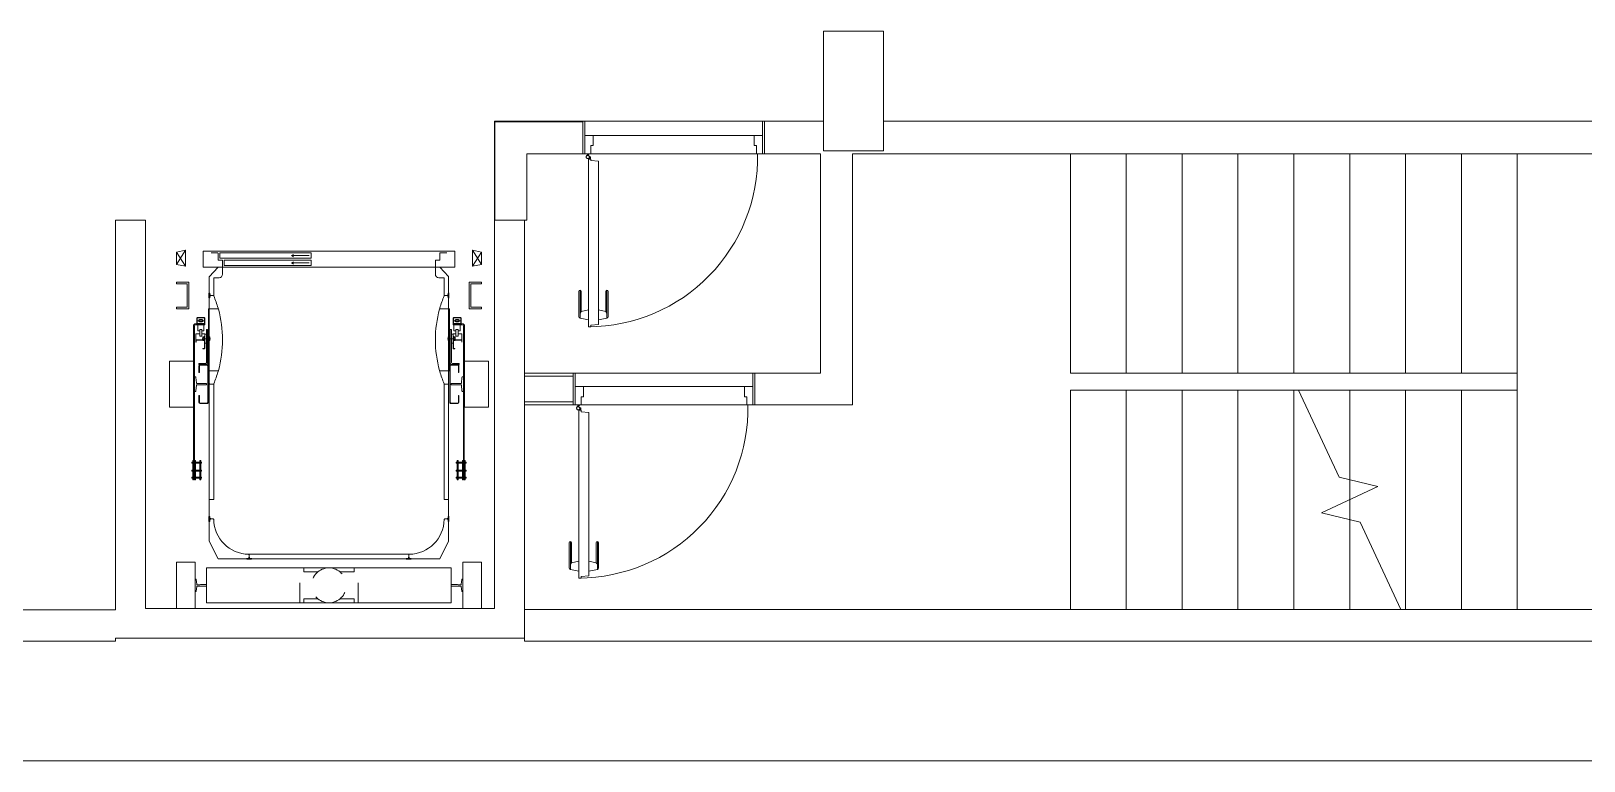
# Model space of a CAD drawing. Header units: millimetres. Extents: x 539 to 842, y -453 to -96.
# Drawn here: x 751.38 to 759.17, y -239.81 to -236.15 of the extents above; entities that cross this region are included whole.
import ezdxf

# ---------------------------------------------------------------- set-up
doc = ezdxf.new("R2010")
doc.units = ezdxf.units.MM
doc.header["$LTSCALE"] = 0.1
for name, pattern in [('CENTER', [2.25, 1, -0.1, 0.05, -0.1, 1]), ('CONTINUA', [0]), ('DASHED', [0.7, 0.5, -0.2]), ('HIDDEN', [0.375, 0.25, -0.125]), ('HIDDEN2', [0.1875, 0.125, -0.0625]), ('Overhead', [0.003969, 0.002381, -0.001587])]:
    doc.linetypes.add(name, pattern=pattern)
doc.layers.get('0').update_dxf_attribs({"lineweight": 5})

# ---------------------------------------------------------------- blocks, each defined once
blk = doc.blocks.new('g')
blk.add_lwpolyline([(0.61, 0.22), (0.07, 0.22, -0.198945), (-0.04, 0.26, -0.198878), (-0.08, 0.37), (-0.08, 1.25, 0.414208), (-0.29, 1.46, 0.414219), (-0.5, 1.25, -0.000005), (-0.5, -1.25, 0.000002), (-0.5, -1.25, 0.999999), (-0.08, -1.25), (-0.08, -0.37, -0.198907), (-0.04, -0.26, -0.198919), (0.07, -0.22), (0.61, -0.22)], format="xyb")
blk = doc.blocks.new('2-5P final')
at = {"color": 8, "lineweight": 18}
for p, q in [((755.6565, -236.1468), (755.3565, -236.1468)), ((755.3565, -236.1468), (755.3565, -236.5993)), ((755.6565, -236.1468), (755.3565, -236.1468)), ((755.3565, -236.1468), (755.3565, -236.7468)), ((755.6565, -236.5993), (755.6565, -236.1468)), ((755.6565, -236.5993), (755.6565, -236.1468)), ((754.1496, -236.5993), (753.7065, -236.5993)), ((753.7065, -236.5993), (753.7065, -237.095)), ((754.1496, -236.6008), (753.7065, -236.6008)), ((753.708, -237.095), (753.708, -236.5993)), ((753.709, -236.6008), (753.709, -236.5993)), ((754.1496, -236.6018), (753.709, -236.6018)), ((753.709, -237.095), (753.709, -236.6018)), ((754.1496, -236.5993), (754.1496, -236.7618)), ((754.1596, -236.5993), (754.1496, -236.5993)), ((754.1596, -236.5993), (755.0496, -236.5993)), ((754.1596, -236.6698), (754.1596, -236.5993)), ((754.2016, -236.6698), (754.1596, -236.6698)), ((754.1596, -236.6698), (754.1596, -236.7618)), ((754.2016, -236.7203), (754.2016, -236.6698)), ((755.0076, -236.6698), (754.2016, -236.6698)), ((755.0496, -236.6698), (755.0076, -236.6698)), ((755.0076, -236.6698), (755.0076, -236.7203)), ((755.0596, -236.5993), (755.0496, -236.5993)), ((755.0496, -236.5993), (755.0496, -236.6698)), ((755.0496, -236.7618), (755.0496, -236.6698)), ((755.3565, -236.5993), (755.0596, -236.5993)), ((755.0596, -236.7618), (755.0596, -236.5993)), ((755.3565, -236.5993), (755.3565, -236.6008)), ((755.3565, -236.6008), (755.3565, -236.6018)), ((755.3565, -236.6018), (755.3565, -236.6168)), ((755.3565, -236.6168), (755.3565, -236.7468)), ((755.6565, -236.6008), (755.6565, -236.5993)), ((759.7818, -236.5993), (755.6565, -236.5993)), ((755.6565, -236.5993), (755.6565, -236.7468)), ((755.6565, -236.6008), (755.6565, -236.5993)), ((755.6565, -236.6018), (755.6565, -236.6008)), ((755.6565, -236.6018), (755.6565, -236.6008)), ((755.6565, -236.6168), (755.6565, -236.6018)), ((755.6565, -236.6168), (755.6565, -236.6018)), ((755.6565, -236.7468), (755.6565, -236.6168)), ((755.6565, -236.7468), (755.6565, -236.6168)), ((754.1896, -236.7618), (754.1896, -236.7203)), ((754.1896, -236.7203), (754.2016, -236.7203)), ((755.0076, -236.7203), (755.0196, -236.7203)), ((755.0196, -236.7203), (755.0196, -236.7618)), ((755.3565, -236.7468), (755.4865, -236.7468)), ((755.3565, -236.7468), (755.4203, -236.7468)), ((755.4203, -236.7468), (755.6565, -236.7468)), ((755.4865, -236.7468), (755.6565, -236.7468)), ((753.869, -236.7618), (754.1496, -236.7618)), ((753.869, -237.095), (753.869, -236.7618)), ((754.1496, -236.7618), (754.1596, -236.7618)), ((754.1596, -236.7618), (754.1896, -236.7618)), ((754.1777, -236.7618), (754.1682, -236.7732)), ((754.1746, -236.7703), (754.1818, -236.7618)), ((754.19, -236.7886), (754.1774, -236.7886)), ((754.1774, -236.7886), (754.1774, -237.6296)), ((754.1818, -236.7618), (754.1777, -236.7618)), ((754.1872, -236.7786), (754.1795, -236.7722)), ((754.1823, -236.7786), (754.1851, -236.781)), ((754.1851, -236.781), (754.1851, -236.7886)), ((754.1851, -236.7886), (754.1882, -236.7886)), ((754.1882, -236.7886), (754.1882, -236.7809)), ((754.1896, -236.7618), (755.0196, -236.7618)), ((754.19, -236.7966), (754.19, -236.7886)), ((754.2284, -236.7993), (754.19, -236.7966)), ((754.2284, -237.6189), (754.2284, -236.7993)), ((755.0196, -236.7618), (755.0496, -236.7618)), ((755.0496, -236.7618), (755.0596, -236.7618)), ((755.0596, -236.7618), (755.3415, -236.7618)), ((755.3415, -236.7618), (755.3415, -237.8618)), ((755.5015, -238.0218), (755.5015, -236.7618)), ((755.5015, -236.7618), (759.9368, -236.7618)), ((756.594, -237.8618), (756.594, -236.7618)), ((756.594, -237.8618), (756.594, -236.7618)), ((759.934, -236.7618), (756.594, -236.7618)), ((756.874, -237.8618), (756.874, -236.7618)), ((756.874, -237.8618), (756.874, -236.7618)), ((756.874, -237.8618), (756.874, -236.7618)), ((757.154, -237.8618), (757.154, -236.7618)), ((757.154, -237.8618), (757.154, -236.7618)), ((757.154, -237.8618), (757.154, -236.7618)), ((757.434, -237.8618), (757.434, -236.7618)), ((757.434, -237.8618), (757.434, -236.7618)), ((757.434, -237.8618), (757.434, -236.7618)), ((757.714, -237.8618), (757.714, -236.7618)), ((757.714, -237.8618), (757.714, -236.7618)), ((757.714, -237.8618), (757.714, -236.7618)), ((757.994, -237.8618), (757.994, -236.7618)), ((757.994, -237.8618), (757.994, -236.7618)), ((757.994, -237.8618), (757.994, -236.7618)), ((758.274, -237.8618), (758.274, -236.7618)), ((758.274, -237.8618), (758.274, -236.7618)), ((758.274, -237.8618), (758.274, -236.7618)), ((758.554, -237.8618), (758.554, -236.7618)), ((758.554, -237.8618), (758.554, -236.7618)), ((758.554, -237.8618), (758.554, -236.7618)), ((758.834, -237.8618), (758.834, -236.7618)), ((758.834, -237.8618), (758.834, -236.7618)), ((758.834, -237.8618), (758.834, -236.7618)), ((751.9565, -237.095), (751.8065, -237.095)), ((751.8065, -237.095), (751.8065, -239.0493)), ((751.9565, -239.0418), (751.9565, -237.095)), ((753.8565, -237.095), (753.7065, -237.095)), ((753.7065, -237.095), (753.7065, -239.0418)), ((753.7065, -237.095), (753.869, -237.095)), ((753.8565, -239.1918), (753.8565, -237.095)), ((752.2855, -237.2596), (752.3184, -237.2596)), ((752.3211, -237.2938), (752.3211, -237.2622)), ((752.3224, -237.2951), (752.3407, -237.2951)), ((753.4309, -237.2951), (753.4127, -237.2951)), ((753.4322, -237.2938), (753.4322, -237.2622)), ((753.4678, -237.2596), (753.4349, -237.2596)), ((752.3433, -237.3662), (752.3433, -237.2978)), ((753.41, -237.3662), (753.41, -237.2978)), ((752.1122, -237.4062), (752.1744, -237.4062)), ((752.1122, -237.4151), (752.1122, -237.4062)), ((752.1655, -237.4151), (752.1122, -237.4151)), ((752.1655, -237.5307), (752.1655, -237.4151)), ((752.1744, -237.4062), (752.1744, -237.5396)), ((753.6411, -237.4062), (753.5789, -237.4062)), ((753.5789, -237.4062), (753.5789, -237.5396)), ((753.5878, -237.5307), (753.5878, -237.4151)), ((753.5878, -237.4151), (753.6411, -237.4151)), ((753.6411, -237.4151), (753.6411, -237.4062)), ((754.1294, -237.4526), (754.1294, -237.5789)), ((754.1354, -237.4466), (754.1354, -237.5861)), ((754.1414, -237.5537), (754.1414, -237.4526)), ((754.2644, -237.4526), (754.2644, -237.5537)), ((754.2704, -237.4466), (754.2704, -237.5861)), ((754.2764, -237.5789), (754.2764, -237.4526)), ((752.1122, -237.5396), (752.1122, -237.5307)), ((752.1122, -237.5307), (752.1655, -237.5307)), ((753.6411, -237.5307), (753.5878, -237.5307)), ((753.6411, -237.5396), (753.6411, -237.5307)), ((752.1744, -237.5396), (752.1122, -237.5396)), ((753.5789, -237.5396), (753.6411, -237.5396)), ((754.1414, -237.5537), (754.1354, -237.5607)), ((754.1354, -237.5861), (754.1774, -237.5956)), ((754.1774, -237.545), (754.1414, -237.5537)), ((754.1774, -237.5956), (754.1774, -237.545)), ((754.2284, -237.545), (754.2284, -237.5956)), ((754.2644, -237.5537), (754.2284, -237.545)), ((754.2284, -237.5956), (754.2704, -237.5861)), ((754.2644, -237.5537), (754.2704, -237.5607)), ((754.1774, -237.6296), (754.19, -237.6296)), ((754.19, -237.6216), (754.2284, -237.6189)), ((754.19, -237.6296), (754.19, -237.6216)), ((752.2027, -237.954), (752.2027, -237.8807)), ((752.2027, -237.8807), (752.2072, -237.8807)), ((752.21, -237.8833), (752.2127, -237.9116)), ((752.2296, -237.914), (752.2153, -237.914)), ((752.2296, -237.914), (752.2324, -237.9134)), ((752.2296, -237.914), (752.2324, -237.9134)), ((752.2624, -237.9134), (752.2324, -237.9134)), ((752.2633, -237.9142), (752.2624, -237.9134)), ((752.2633, -237.9142), (752.2633, -237.9205)), ((753.49, -237.9142), (753.4909, -237.9134)), ((753.49, -237.9142), (753.49, -237.9205)), ((753.4909, -237.9134), (753.5209, -237.9134)), ((753.5237, -237.914), (753.5209, -237.9134)), ((753.5237, -237.914), (753.5209, -237.9134)), ((753.5237, -237.914), (753.538, -237.914)), ((753.5433, -237.8833), (753.5406, -237.9116)), ((753.5506, -237.8807), (753.5461, -237.8807)), ((753.5506, -237.954), (753.5506, -237.8807)), ((754.1015, -237.8618), (753.8565, -237.8618)), ((753.8565, -237.8618), (753.8565, -238.0218)), ((753.8565, -237.8768), (754.1015, -237.8768)), ((754.1015, -237.8618), (754.1015, -238.0218)), ((754.1115, -237.8618), (754.1015, -237.8618)), ((754.1115, -237.8618), (755.0015, -237.8618)), ((754.1115, -237.9298), (754.1115, -237.8618)), ((755.0115, -237.8618), (755.0015, -237.8618)), ((755.0015, -237.8618), (755.0015, -237.9298)), ((755.3415, -237.8618), (755.0115, -237.8618)), ((755.0115, -238.0218), (755.0115, -237.8618)), ((756.874, -237.8618), (756.594, -237.8618)), ((758.834, -237.8618), (756.594, -237.8618)), ((757.154, -237.8618), (756.874, -237.8618)), ((757.434, -237.8618), (757.154, -237.8618)), ((757.714, -237.8618), (757.434, -237.8618)), ((757.994, -237.8618), (757.714, -237.8618)), ((758.274, -237.8618), (757.994, -237.8618)), ((758.554, -237.8618), (758.274, -237.8618)), ((758.834, -237.8618), (758.554, -237.8618)), ((758.834, -237.9468), (758.834, -237.8618)), ((758.834, -237.9468), (758.834, -237.8618)), ((752.2027, -237.954), (752.2072, -237.954)), ((752.2127, -237.9231), (752.21, -237.9514)), ((752.2296, -237.9207), (752.2153, -237.9207)), ((752.2296, -237.9207), (752.2324, -237.9214)), ((752.2296, -237.9207), (752.2324, -237.9214)), ((752.2624, -237.9214), (752.2324, -237.9214)), ((752.2633, -237.9205), (752.2624, -237.9214)), ((753.49, -237.9205), (753.4909, -237.9214)), ((753.4909, -237.9214), (753.5209, -237.9214)), ((753.5237, -237.9207), (753.5209, -237.9214)), ((753.5237, -237.9207), (753.5209, -237.9214)), ((753.5237, -237.9207), (753.538, -237.9207)), ((753.5406, -237.9231), (753.5433, -237.9514)), ((753.5506, -237.954), (753.5461, -237.954)), ((754.1535, -237.9298), (754.1115, -237.9298)), ((754.1115, -237.9298), (754.1115, -238.0218)), ((754.1415, -238.0218), (754.1415, -237.9803)), ((754.1415, -237.9803), (754.1535, -237.9803)), ((754.1535, -237.9803), (754.1535, -237.9298)), ((754.9595, -237.9298), (754.1535, -237.9298)), ((755.0015, -237.9298), (754.9595, -237.9298)), ((754.9595, -237.9298), (754.9595, -237.9803)), ((754.9595, -237.9803), (754.9715, -237.9803)), ((754.9715, -237.9803), (754.9715, -238.0218)), ((755.0015, -238.0218), (755.0015, -237.9298)), ((756.594, -237.9468), (756.594, -239.0468)), ((756.594, -237.9468), (756.874, -237.9468)), ((756.874, -237.9468), (757.154, -237.9468)), ((756.874, -237.9468), (756.874, -239.0468)), ((757.154, -237.9468), (757.434, -237.9468)), ((757.154, -237.9468), (757.154, -239.0468)), ((757.434, -237.9468), (757.714, -237.9468)), ((757.434, -237.9468), (757.434, -239.0468)), ((757.714, -237.9468), (757.7376, -237.9468)), ((757.714, -237.9468), (757.714, -239.0468)), ((757.7376, -237.9468), (757.994, -237.9468)), ((757.7376, -237.9468), (758.834, -237.9468)), ((757.994, -237.9468), (758.274, -237.9468)), ((757.994, -237.9468), (757.994, -238.3963)), ((757.994, -237.9468), (757.994, -238.3963)), ((757.994, -237.9468), (757.994, -238.3963)), ((758.274, -237.9468), (758.554, -237.9468)), ((758.274, -237.9468), (758.274, -239.0468)), ((758.274, -237.9468), (758.274, -239.0468)), ((758.274, -237.9468), (758.274, -239.0468)), ((758.554, -237.9468), (758.834, -237.9468)), ((758.554, -237.9468), (758.554, -239.0468)), ((758.554, -237.9468), (758.554, -239.0468)), ((758.554, -237.9468), (758.554, -239.0468)), ((758.834, -237.9468), (758.834, -239.0468)), ((758.834, -237.9468), (758.834, -239.0468)), ((758.834, -237.9468), (758.834, -239.0468)), ((753.8565, -238.0068), (754.1015, -238.0068)), ((753.8565, -238.0218), (754.1015, -238.0218)), ((754.1015, -238.0218), (754.1115, -238.0218)), ((754.1115, -238.0218), (754.1415, -238.0218)), ((754.1296, -238.0218), (754.1201, -238.0332)), ((754.1265, -238.0303), (754.1336, -238.0218)), ((754.1419, -238.0486), (754.1293, -238.0486)), ((754.1293, -238.0486), (754.1293, -238.8896)), ((754.1336, -238.0218), (754.1296, -238.0218)), ((754.139, -238.0386), (754.1314, -238.0322)), ((754.1342, -238.0386), (754.137, -238.041)), ((754.137, -238.041), (754.137, -238.0486)), ((754.137, -238.0486), (754.1401, -238.0486)), ((754.1401, -238.0486), (754.1401, -238.0409)), ((754.1415, -238.0218), (754.9715, -238.0218)), ((754.1419, -238.0566), (754.1419, -238.0486)), ((754.1803, -238.0593), (754.1419, -238.0566)), ((754.1803, -238.8789), (754.1803, -238.0593)), ((754.9715, -238.0218), (755.0015, -238.0218)), ((755.0015, -238.0218), (755.0115, -238.0218)), ((755.0115, -238.0218), (755.5015, -238.0218)), ((757.994, -238.3963), (757.994, -238.4968)), ((757.994, -238.4968), (757.994, -238.5972)), ((757.994, -238.4968), (757.994, -238.5972)), ((757.994, -238.4968), (757.994, -238.5972)), ((757.994, -238.5972), (757.994, -239.0468)), ((754.0813, -238.7126), (754.0813, -238.8389)), ((754.0873, -238.7066), (754.0873, -238.8461)), ((754.0933, -238.8137), (754.0933, -238.7126)), ((754.2163, -238.7126), (754.2163, -238.8137)), ((754.2223, -238.7066), (754.2223, -238.8461)), ((754.2283, -238.8389), (754.2283, -238.7126)), ((754.0933, -238.8137), (754.0873, -238.8207)), ((754.0873, -238.8461), (754.1293, -238.8556)), ((754.1293, -238.805), (754.0933, -238.8137)), ((754.1293, -238.8556), (754.1293, -238.805)), ((754.1803, -238.805), (754.1803, -238.8556)), ((754.2163, -238.8137), (754.1803, -238.805)), ((754.1803, -238.8556), (754.2223, -238.8461)), ((754.2163, -238.8137), (754.2223, -238.8207)), ((752.2055, -238.8951), (752.2055, -238.9574)), ((752.2081, -238.8951), (752.2055, -238.8951)), ((752.2135, -238.9203), (752.2109, -238.8977)), ((752.2135, -238.9322), (752.2109, -238.9548)), ((752.2296, -238.9229), (752.2164, -238.9229)), ((752.2296, -238.9296), (752.2164, -238.9296)), ((752.2296, -238.9229), (752.2324, -238.9222)), ((752.2296, -238.9296), (752.2324, -238.9302)), ((752.2624, -238.9222), (752.2324, -238.9222)), ((752.2624, -238.9302), (752.2324, -238.9302)), ((752.2633, -238.9231), (752.2624, -238.9222)), ((752.2633, -238.9294), (752.2624, -238.9302)), ((752.2633, -238.9231), (752.2633, -238.9294)), ((753.49, -238.9231), (753.4909, -238.9222)), ((753.49, -238.9231), (753.49, -238.9294)), ((753.49, -238.9294), (753.4909, -238.9302)), ((753.4909, -238.9222), (753.5209, -238.9222)), ((753.4909, -238.9302), (753.5209, -238.9302)), ((753.5237, -238.9229), (753.5209, -238.9222)), ((753.5237, -238.9296), (753.5209, -238.9302)), ((753.5237, -238.9229), (753.537, -238.9229)), ((753.5237, -238.9296), (753.537, -238.9296)), ((753.5398, -238.9203), (753.5424, -238.8977)), ((753.5398, -238.9322), (753.5424, -238.9548)), ((753.5452, -238.8951), (753.5478, -238.8951)), ((753.5478, -238.8951), (753.5478, -238.9574)), ((754.1293, -238.8896), (754.1419, -238.8896)), ((754.1419, -238.8816), (754.1803, -238.8789)), ((754.1419, -238.8896), (754.1419, -238.8816)), ((752.2081, -238.9574), (752.2055, -238.9574)), ((753.5452, -238.9574), (753.5478, -238.9574)), ((751.8065, -239.0493), (747.0209, -239.0493)), ((753.7065, -239.0418), (751.9565, -239.0418)), ((759.9368, -239.0468), (753.8565, -239.0468)), ((753.8565, -239.0468), (753.8565, -239.2068)), ((746.8634, -239.2068), (751.8065, -239.2068)), ((751.8065, -239.1918), (753.8565, -239.1918)), ((751.8065, -239.2068), (751.8065, -239.1918)), ((753.8565, -239.2068), (760.0968, -239.2068)), ((745.5931, -239.8068), (759.939, -239.8068))]:
    blk.add_line(p, q, dxfattribs=at)
at = {"color": 8, "linetype": 'Overhead', "lineweight": 18}
for p, q in [((756.874, -237.8618), (756.874, -236.7618)), ((757.154, -237.8618), (757.154, -236.7618)), ((757.434, -237.8618), (757.434, -236.7618)), ((757.714, -237.8618), (757.714, -236.7618)), ((757.994, -237.8618), (757.994, -236.7618)), ((758.274, -237.8618), (758.274, -236.7618)), ((758.554, -237.8618), (758.554, -236.7618)), ((758.834, -237.8618), (758.834, -236.7618)), ((756.594, -237.9468), (756.594, -239.0468)), ((756.874, -237.9468), (756.874, -239.0468)), ((757.154, -237.9468), (757.154, -239.0468)), ((757.434, -237.9468), (757.434, -239.0468)), ((757.714, -237.9468), (757.714, -239.0468)), ((757.994, -237.9468), (757.994, -238.3963)), ((758.274, -237.9468), (758.274, -239.0468)), ((758.554, -237.9468), (758.554, -239.0468)), ((758.834, -237.9468), (758.834, -239.0468)), ((757.994, -238.3963), (757.994, -238.4968)), ((757.994, -238.4968), (757.994, -238.5972)), ((757.994, -238.5972), (757.994, -239.0468))]:
    blk.add_line(p, q, dxfattribs=at)
at = {"color": 8, "linetype": 'HIDDEN', "lineweight": 18}
for p, q in [((752.1122, -237.3174), (752.1567, -237.2462)), ((752.1122, -237.2551), (752.1567, -237.3262)), ((753.6411, -237.3174), (753.5967, -237.2462)), ((753.6411, -237.2551), (753.5967, -237.3262))]:
    blk.add_line(p, q, dxfattribs=at)
at = {"color": 8, "linetype": 'Continuous', "lineweight": 18}
for p, q in [((752.9211, -237.2507), (752.2455, -237.2507)), ((752.2455, -237.2507), (752.2455, -237.3307)), ((752.33, -237.2596), (752.7878, -237.2596)), ((752.33, -237.2862), (752.33, -237.2596)), ((752.7878, -237.2862), (752.33, -237.2862)), ((752.3506, -237.3218), (752.3506, -237.2951)), ((752.3506, -237.2951), (752.5795, -237.2951)), ((752.7878, -237.2951), (752.5795, -237.2951)), ((752.6895, -237.2731), (752.6983, -237.2669)), ((752.7767, -237.2731), (752.6895, -237.2731)), ((752.6895, -237.2731), (752.699, -237.2796)), ((752.7878, -237.2596), (752.7878, -237.2862)), ((752.7878, -237.3218), (752.7878, -237.2951)), ((752.8322, -237.2507), (753.5078, -237.2507)), ((753.5078, -237.2507), (753.5078, -237.3307)), ((752.2455, -237.3307), (752.9211, -237.3307)), ((752.2767, -237.3787), (752.3211, -237.3307)), ((752.3211, -237.3307), (752.9211, -237.3307)), ((752.5795, -237.3218), (752.3506, -237.3218)), ((752.5795, -237.3218), (752.7878, -237.3218)), ((752.6895, -237.3096), (752.6983, -237.3034)), ((752.7767, -237.3096), (752.6895, -237.3096)), ((752.6895, -237.3096), (752.699, -237.3161)), ((753.4322, -237.3307), (752.8322, -237.3307)), ((753.5078, -237.3307), (752.8322, -237.3307)), ((753.4767, -237.3777), (753.4322, -237.3307)), ((752.2767, -238.704), (752.2767, -237.3787)), ((752.3255, -237.384), (752.3015, -237.384)), ((753.4278, -237.384), (753.4518, -237.384)), ((753.4767, -238.704), (753.4767, -237.3777)), ((752.2146, -237.5864), (752.2146, -237.612)), ((752.2146, -237.5991), (752.2157, -237.5991)), ((752.2157, -237.5864), (752.2157, -237.612)), ((752.217, -237.584), (752.2517, -237.584)), ((752.217, -237.585), (752.2517, -237.585)), ((752.224, -237.5953), (752.2279, -237.5953)), ((752.224, -237.5953), (752.224, -237.603)), ((752.224, -237.603), (752.2279, -237.603)), ((752.2279, -237.5932), (752.2279, -237.5953)), ((752.2279, -237.5932), (752.2407, -237.5932)), ((752.2279, -237.603), (752.2279, -237.6052)), ((752.2279, -237.6052), (752.2407, -237.6052)), ((752.2407, -237.5932), (752.2407, -237.5953)), ((752.2407, -237.5953), (752.2447, -237.5953)), ((752.2407, -237.603), (752.2407, -237.6052)), ((752.2407, -237.603), (752.2447, -237.603)), ((752.2447, -237.5953), (752.2447, -237.603)), ((752.253, -237.5864), (752.253, -237.612)), ((752.253, -237.5991), (752.2541, -237.5991)), ((752.2541, -237.5864), (752.2541, -237.612)), ((753.4992, -237.5864), (753.4992, -237.612)), ((753.5003, -237.5991), (753.4992, -237.5991)), ((753.5003, -237.5864), (753.5003, -237.612)), ((753.5363, -237.584), (753.5016, -237.584)), ((753.5363, -237.585), (753.5016, -237.585)), ((753.5086, -237.5953), (753.5086, -237.603)), ((753.5126, -237.5953), (753.5086, -237.5953)), ((753.5126, -237.603), (753.5086, -237.603)), ((753.5126, -237.5932), (753.5126, -237.5953)), ((753.5254, -237.5932), (753.5126, -237.5932)), ((753.5126, -237.603), (753.5126, -237.6052)), ((753.5254, -237.6052), (753.5126, -237.6052)), ((753.5254, -237.5932), (753.5254, -237.5953)), ((753.5293, -237.5953), (753.5254, -237.5953)), ((753.5254, -237.603), (753.5254, -237.6052)), ((753.5293, -237.603), (753.5254, -237.603)), ((753.5293, -237.5953), (753.5293, -237.603)), ((753.5376, -237.5864), (753.5376, -237.612)), ((753.5387, -237.5991), (753.5376, -237.5991)), ((753.5387, -237.5864), (753.5387, -237.612)), ((752.1971, -237.6257), (752.1971, -237.9969)), ((752.2027, -237.6257), (752.2027, -237.9969)), ((752.2083, -237.6144), (752.2542, -237.6144)), ((752.2083, -237.62), (752.2542, -237.62)), ((752.2097, -237.6671), (752.2097, -237.7062)), ((752.2124, -237.6645), (752.2288, -237.6645)), ((752.2157, -237.6118), (752.217, -237.6131)), ((752.217, -237.6131), (752.2517, -237.6131)), ((752.217, -237.6133), (752.2517, -237.6133)), ((752.2188, -237.62), (752.2188, -237.6495)), ((752.2188, -237.6495), (752.2288, -237.6495)), ((752.2288, -237.6428), (752.2288, -237.6766)), ((752.2399, -237.6428), (752.2288, -237.6428)), ((752.2288, -237.6766), (752.2399, -237.6766)), ((752.2399, -237.6766), (752.2399, -237.6428)), ((752.2399, -237.6495), (752.2499, -237.6495)), ((752.2399, -237.6645), (752.2515, -237.6645)), ((752.2499, -237.62), (752.2499, -237.6495)), ((752.253, -237.6118), (752.2517, -237.6131)), ((752.2542, -237.6144), (752.2542, -237.62)), ((752.2542, -237.6668), (752.2542, -237.7374)), ((752.2542, -237.6668), (752.2628, -237.6668)), ((752.2628, -237.8083), (752.2628, -237.6436)), ((752.2628, -237.6436), (752.2685, -237.6436)), ((752.2685, -237.6436), (752.2685, -237.8089)), ((752.2685, -237.68), (752.2707, -237.68)), ((752.2707, -237.6987), (752.2707, -237.68)), ((752.2711, -237.6796), (752.2792, -237.6796)), ((752.2715, -237.684), (752.2788, -237.684)), ((752.2796, -237.6968), (752.2796, -237.6815)), ((753.4737, -237.6968), (753.4737, -237.6815)), ((753.4822, -237.6796), (753.4742, -237.6796)), ((753.4818, -237.684), (753.4745, -237.684)), ((753.4848, -237.68), (753.4826, -237.68)), ((753.4826, -237.6987), (753.4826, -237.68)), ((753.4905, -237.6436), (753.4848, -237.6436)), ((753.4848, -237.6436), (753.4848, -237.8089)), ((753.4905, -237.8083), (753.4905, -237.6436)), ((753.4991, -237.6668), (753.4905, -237.6668)), ((753.545, -237.6144), (753.4991, -237.6144)), ((753.4991, -237.6144), (753.4991, -237.62)), ((753.545, -237.62), (753.4991, -237.62)), ((753.4991, -237.6668), (753.4991, -237.7374)), ((753.5003, -237.6118), (753.5016, -237.6131)), ((753.5363, -237.6131), (753.5016, -237.6131)), ((753.5363, -237.6133), (753.5016, -237.6133)), ((753.5134, -237.6645), (753.5018, -237.6645)), ((753.5034, -237.62), (753.5034, -237.6495)), ((753.5134, -237.6495), (753.5034, -237.6495)), ((753.5134, -237.6766), (753.5134, -237.6428)), ((753.5134, -237.6428), (753.5245, -237.6428)), ((753.5245, -237.6766), (753.5134, -237.6766)), ((753.5245, -237.6428), (753.5245, -237.6766)), ((753.5345, -237.6495), (753.5245, -237.6495)), ((753.5409, -237.6645), (753.5245, -237.6645)), ((753.5345, -237.62), (753.5345, -237.6495)), ((753.5376, -237.6118), (753.5363, -237.6131)), ((753.5436, -237.6671), (753.5436, -237.7062)), ((753.5506, -237.6257), (753.5506, -237.9969)), ((753.5563, -237.6257), (753.5563, -237.9969)), ((752.2097, -237.7062), (752.2111, -237.7062)), ((752.2111, -237.6982), (752.2111, -237.7062)), ((752.2124, -237.6956), (752.2515, -237.6956)), ((752.2124, -237.6969), (752.2515, -237.6969)), ((752.2435, -237.6969), (752.2435, -237.6991)), ((752.2435, -237.6991), (752.2506, -237.6991)), ((752.2448, -237.7387), (752.2515, -237.7387)), ((752.2448, -237.7387), (752.2448, -237.74)), ((752.2448, -237.74), (752.2515, -237.74)), ((752.2506, -237.6969), (752.2506, -237.7)), ((752.2506, -237.7), (752.2528, -237.7)), ((752.2528, -237.6982), (752.2528, -237.7374)), ((752.2542, -237.7119), (752.2628, -237.7119)), ((752.2685, -237.6987), (752.2707, -237.6987)), ((752.2712, -237.6947), (752.2791, -237.6947)), ((752.2714, -237.6991), (752.2789, -237.6991)), ((753.4821, -237.6947), (753.4742, -237.6947)), ((753.4819, -237.6991), (753.4744, -237.6991)), ((753.4848, -237.6987), (753.4826, -237.6987)), ((753.4991, -237.7119), (753.4905, -237.7119)), ((753.5005, -237.6982), (753.5005, -237.7374)), ((753.5027, -237.7), (753.5005, -237.7)), ((753.5409, -237.6956), (753.5018, -237.6956)), ((753.5409, -237.6969), (753.5018, -237.6969)), ((753.5085, -237.7387), (753.5018, -237.7387)), ((753.5085, -237.74), (753.5018, -237.74)), ((753.5027, -237.6969), (753.5027, -237.7)), ((753.5098, -237.6991), (753.5027, -237.6991)), ((753.5085, -237.7387), (753.5085, -237.74)), ((753.5098, -237.6969), (753.5098, -237.6991)), ((753.5423, -237.6982), (753.5423, -237.7062)), ((753.5436, -237.7062), (753.5423, -237.7062)), ((752.0767, -238.0329), (752.0767, -237.8018)), ((752.0767, -237.8018), (752.1971, -237.8018)), ((752.1971, -237.8018), (752.1971, -238.0329)), ((752.224, -237.8139), (752.2572, -237.8139)), ((752.224, -237.8196), (752.224, -237.8139)), ((752.2578, -237.8196), (752.224, -237.8196)), ((753.4955, -237.8196), (753.5293, -237.8196)), ((753.5293, -237.8139), (753.4961, -237.8139)), ((753.5293, -237.8196), (753.5293, -237.8139)), ((753.6767, -237.8018), (753.5563, -237.8018)), ((753.5563, -237.8018), (753.5563, -238.0329)), ((753.6767, -238.0329), (753.6767, -237.8018)), ((752.2767, -237.9174), (752.2989, -237.9174)), ((752.2989, -237.9174), (752.2989, -238.4951)), ((753.4767, -237.9174), (753.4544, -237.9174)), ((753.4544, -237.9174), (753.4544, -238.4951)), ((752.1971, -237.9969), (752.2027, -237.9969)), ((753.5563, -237.9969), (753.5506, -237.9969)), ((757.9412, -238.3835), (757.7376, -237.9468)), ((752.1971, -238.0329), (752.0767, -238.0329)), ((753.5563, -238.0329), (753.6767, -238.0329)), ((758.1356, -238.4308), (757.9412, -238.3835)), ((757.8524, -238.5628), (758.1356, -238.4308)), ((752.2989, -238.4951), (752.2767, -238.4951)), ((753.4544, -238.4951), (753.4767, -238.4951)), ((758.0468, -238.6101), (757.8524, -238.5628)), ((758.2505, -239.0468), (758.0468, -238.6101)), ((752.3211, -238.7929), (752.2767, -238.704)), ((752.4767, -238.7929), (752.4767, -238.7707)), ((752.4767, -238.7707), (752.9211, -238.7707)), ((753.2767, -238.7707), (752.8322, -238.7707)), ((753.2767, -238.7929), (753.2767, -238.7707)), ((753.4322, -238.7929), (753.4767, -238.704)), ((752.1122, -239.0418), (752.1122, -238.8107)), ((752.1122, -238.8107), (752.2055, -238.8107)), ((752.2055, -238.8107), (752.2055, -239.0418)), ((752.2633, -239.0142), (752.2633, -238.8382)), ((752.2633, -238.8382), (752.9211, -238.8389)), ((752.9211, -238.7929), (752.3211, -238.7929)), ((752.8322, -238.7929), (753.4322, -238.7929)), ((753.49, -238.8382), (752.8322, -238.8389)), ((753.49, -239.0142), (753.49, -238.8382)), ((753.6411, -238.8107), (753.5478, -238.8107)), ((753.5478, -238.8107), (753.5478, -239.0418)), ((753.6411, -239.0418), (753.6411, -238.8107)), ((752.2055, -239.0418), (752.1122, -239.0418)), ((752.9211, -239.0142), (752.2633, -239.0142)), ((752.8322, -239.0142), (753.49, -239.0142)), ((753.5478, -239.0418), (753.6411, -239.0418))]:
    blk.add_line(p, q, dxfattribs=at)
at = {"color": 8, "linetype": 'CENTER', "lineweight": 18}
for p, q in [((752.217, -237.5992), (752.2517, -237.5992)), ((753.5363, -237.5992), (753.5016, -237.5992)), ((752.2415, -237.6894), (752.283, -237.6894)), ((753.5118, -237.6894), (753.4703, -237.6894))]:
    blk.add_line(p, q, dxfattribs=at)
at = {"color": 8, "linetype": 'DASHED', "lineweight": 18}
for p, q in [((752.2435, -237.6796), (752.2506, -237.6796)), ((752.2435, -237.6796), (752.2435, -237.6956)), ((752.2435, -237.684), (752.2506, -237.684)), ((752.2506, -237.6787), (752.2506, -237.6956)), ((752.2506, -237.6787), (752.2542, -237.6787)), ((753.5027, -237.6787), (753.4991, -237.6787)), ((753.5027, -237.6787), (753.5027, -237.6956)), ((753.5098, -237.6796), (753.5027, -237.6796)), ((753.5098, -237.684), (753.5027, -237.684)), ((753.5098, -237.6796), (753.5098, -237.6956)), ((752.2435, -237.6947), (752.2506, -237.6947)), ((752.2528, -237.6982), (752.2528, -237.6982)), ((753.5005, -237.6982), (753.5005, -237.6982)), ((753.5098, -237.6947), (753.5027, -237.6947))]:
    blk.add_line(p, q, dxfattribs=at)
at = {"color": 8, "linetype": 'HIDDEN2', "lineweight": 18, "ltscale": 0.5}
for p, q in [((752.731, -239.0136), (752.731, -238.8389)), ((752.731, -238.8389), (752.7504, -238.8389)), ((752.7504, -238.8389), (752.7504, -238.8583)), ((753.0223, -238.8389), (753.0029, -238.8389)), ((753.0029, -238.8389), (753.0029, -238.8583)), ((753.0223, -239.0136), (753.0223, -238.8389)), ((752.7504, -238.8583), (752.8233, -238.8583)), ((753.0029, -238.8583), (752.9301, -238.8583)), ((752.8233, -238.9942), (752.7504, -238.9942)), ((752.7504, -238.9942), (752.7504, -239.0136)), ((752.9301, -238.9942), (753.0029, -238.9942)), ((753.0029, -238.9942), (753.0029, -239.0136)), ((752.7504, -239.0136), (752.731, -239.0136)), ((753.0029, -239.0136), (753.0223, -239.0136))]:
    blk.add_line(p, q, dxfattribs=at)
at = {"color": 8, "lineweight": 18}
for points in [[(752.1567, -237.2462), (752.1567, -237.3262), (752.1122, -237.3174), (752.1122, -237.2551)], [(753.5967, -237.2462), (753.5967, -237.3262), (753.6411, -237.3174), (753.6411, -237.2551)], [(752.2338, -238.2996), (752.2294, -238.2996), (752.2294, -238.3974), (752.2338, -238.3974)], [(753.5195, -238.2996), (753.5239, -238.2996), (753.5239, -238.3974), (753.5195, -238.3974)]]:
    blk.add_lwpolyline(points, close=True, dxfattribs=at)
for points in [[(752.3015, -237.384, 0.382405), (752.2989, -237.3864), (752.2989, -237.4705, -0.382405), (752.2962, -237.4729), (752.2793, -237.4729, -0.414213), (752.2766, -237.4702), (752.2766, -237.4622)], [(753.4518, -237.384, -0.382405), (753.4544, -237.3864), (753.4544, -237.4705, 0.382405), (753.4571, -237.4729), (753.474, -237.4729, 0.414213), (753.4767, -237.4702), (753.4767, -237.4622)], [(752.2722, -237.5396), (752.3181, -237.5396, 0.498137), (752.3207, -237.5362, 0.014075), (752.3109, -237.5051, 0.014078), (752.2993, -237.4746, 0.303961), (752.2968, -237.4729), (752.2793, -237.4729, 0.414205), (752.2767, -237.4756), (752.2767, -237.4836)], [(752.2793, -237.4729, 0.414213), (752.2766, -237.4756), (752.2766, -237.4836)], [(753.4811, -237.5396), (753.4352, -237.5396, -0.498137), (753.4326, -237.5362, -0.014075), (753.4425, -237.5051, -0.014078), (753.454, -237.4746, -0.303961), (753.4565, -237.4729), (753.474, -237.4729, -0.414205), (753.4767, -237.4756), (753.4767, -237.4836)], [(753.474, -237.4729, -0.414213), (753.4767, -237.4756), (753.4767, -237.4836)], [(752.2944, -237.5396), (752.2749, -237.5396, 0.415832), (752.2722, -237.5422), (752.2722, -237.848, 0.414217), (752.2749, -237.8507), (752.2944, -237.8507)], [(752.2962, -237.8507), (752.3197, -237.8507, 0.337311), (752.3222, -237.8487, 0.067471), (752.3431, -237.6951, 0.067485), (752.3222, -237.5415, 0.337302), (752.3197, -237.5396), (752.2962, -237.5396)], [(753.4571, -237.8507), (753.4336, -237.8507, -0.337311), (753.4311, -237.8487, -0.067471), (753.4103, -237.6951, -0.067485), (753.4311, -237.5415, -0.337302), (753.4336, -237.5396), (753.4571, -237.5396)], [(753.4589, -237.5396), (753.4784, -237.5396, -0.415832), (753.4811, -237.5422), (753.4811, -237.848, -0.414217), (753.4784, -237.8507), (753.4589, -237.8507)], [(752.2278, -237.9751), (752.2251, -237.9751), (752.2251, -238.0098, 0.414213), (752.2304, -238.0151), (752.266, -238.0151, 0.414214), (752.2713, -238.0098), (752.2713, -237.8249, 0.414214), (752.266, -237.8196), (752.2304, -237.8196, 0.414214), (752.2251, -237.8249), (752.2251, -237.8596), (752.2278, -237.8596), (752.2278, -237.8249, -0.41421), (752.2304, -237.8222), (752.266, -237.8222, -0.414217), (752.2687, -237.8249), (752.2687, -238.0098, -0.414213), (752.266, -238.0125), (752.2304, -238.0125, -0.414218), (752.2278, -238.0098), (752.2278, -237.9751)], [(753.5255, -237.9751), (753.5282, -237.9751), (753.5282, -238.0098, -0.414213), (753.5229, -238.0151), (753.4873, -238.0151, -0.414214), (753.482, -238.0098), (753.482, -237.8249, -0.414214), (753.4873, -237.8196), (753.5229, -237.8196, -0.414214), (753.5282, -237.8249), (753.5282, -237.8596), (753.5255, -237.8596), (753.5255, -237.8249, 0.41421), (753.5229, -237.8222), (753.4873, -237.8222, 0.414217), (753.4847, -237.8249), (753.4847, -238.0098, 0.414213), (753.4873, -238.0125), (753.5229, -238.0125, 0.414218), (753.5255, -238.0098), (753.5255, -237.9751)], [(752.2722, -237.8507), (752.3181, -237.8507, -0.498137), (752.3207, -237.8541, -0.014075), (752.3109, -237.8852, -0.014078), (752.2993, -237.9157, -0.303961), (752.2968, -237.9174), (752.2793, -237.9174, -0.414205), (752.2767, -237.9147), (752.2767, -237.9067)], [(752.2793, -237.9174, 0.414205), (752.2767, -237.92), (752.2767, -237.928)], [(753.4811, -237.8507), (753.4352, -237.8507, 0.498137), (753.4326, -237.8541, 0.014075), (753.4425, -237.8852, 0.014078), (753.454, -237.9157, 0.303961), (753.4565, -237.9174), (753.474, -237.9174, 0.414205), (753.4767, -237.9147), (753.4767, -237.9067)], [(753.474, -237.9174, -0.414205), (753.4767, -237.92), (753.4767, -237.928)], [(752.2793, -238.5929), (752.2793, -238.5929, -0.414213), (752.2767, -238.5902), (752.2767, -238.5822)], [(752.466, -238.7929), (752.474, -238.7929, 0.414214), (752.4767, -238.7902), (752.4767, -238.7732, 0.417709), (752.4741, -238.7706, -0.405583), (752.2989, -238.5955, 0.40989), (752.2963, -238.5929), (752.2793, -238.5929, 0.414213), (752.2767, -238.5955), (752.2767, -238.6035)], [(753.2873, -238.7929), (753.2793, -238.7929, -0.414214), (753.2766, -238.7902), (753.2766, -238.7732, -0.417709), (753.2792, -238.7706, 0.405583), (753.4544, -238.5955, -0.40989), (753.457, -238.5929), (753.474, -238.5929, -0.414213), (753.4767, -238.5955), (753.4767, -238.6035)], [(753.474, -238.5929), (753.474, -238.5929, 0.414213), (753.4767, -238.5902), (753.4767, -238.5822)], [(752.4874, -238.7929), (752.4794, -238.7929, -0.414214), (752.4767, -238.7902)], [(753.266, -238.7929), (753.274, -238.7929, 0.414214), (753.2766, -238.7902)]]:
    blk.add_lwpolyline(points, format="xyb", dxfattribs=at)
for points in [[(752.1983, -238.2996), (752.1938, -238.2996), (752.1938, -238.3974), (752.1983, -238.3974), (752.1983, -237.8107), (752.2027, -237.8107), (752.2027, -238.3974), (752.2071, -238.3974), (752.2071, -238.2996), (752.2027, -238.2996)], [(753.5551, -238.2996), (753.5595, -238.2996), (753.5595, -238.3974), (753.5551, -238.3974), (753.5551, -237.8107), (753.5506, -237.8107), (753.5506, -238.3974), (753.5462, -238.3974), (753.5462, -238.2996), (753.5506, -238.2996)], [(752.1938, -238.3129), (752.1894, -238.3129), (752.1894, -238.3085), (752.1938, -238.3085)], [(752.1983, -238.3085), (752.2027, -238.3085)], [(752.2071, -238.3085), (752.2294, -238.3085)], [(752.2338, -238.3085), (752.2383, -238.3085), (752.2383, -238.3129)], [(753.5195, -238.3085), (753.5151, -238.3085), (753.5151, -238.3129)], [(753.5462, -238.3085), (753.5239, -238.3085)], [(753.5551, -238.3085), (753.5506, -238.3085)], [(753.5595, -238.3129), (753.5639, -238.3129), (753.5639, -238.3085), (753.5595, -238.3085)], [(752.1938, -238.3529), (752.1894, -238.3529), (752.1894, -238.3485), (752.1938, -238.3485)], [(752.1938, -238.384), (752.1894, -238.384), (752.1894, -238.3885), (752.1938, -238.3885)], [(752.2027, -238.3129), (752.1983, -238.3129)], [(752.1983, -238.3485), (752.2027, -238.3485)], [(752.2027, -238.3529), (752.1983, -238.3529)], [(752.2027, -238.384), (752.1983, -238.384)], [(752.2294, -238.3129), (752.2071, -238.3129)], [(752.2071, -238.3485), (752.2294, -238.3485)], [(752.2294, -238.3529), (752.2071, -238.3529)], [(752.2294, -238.384), (752.2071, -238.384)], [(752.2383, -238.3129), (752.2338, -238.3129)], [(752.2338, -238.3485), (752.2383, -238.3485), (752.2383, -238.3529)], [(752.2383, -238.3529), (752.2338, -238.3529)], [(752.2338, -238.3885), (752.2383, -238.3885), (752.2383, -238.384)], [(752.2383, -238.384), (752.2338, -238.384)], [(753.5151, -238.3129), (753.5195, -238.3129)], [(753.5195, -238.3485), (753.5151, -238.3485), (753.5151, -238.3529)], [(753.5151, -238.3529), (753.5195, -238.3529)], [(753.5195, -238.3885), (753.5151, -238.3885), (753.5151, -238.384)], [(753.5151, -238.384), (753.5195, -238.384)], [(753.5239, -238.3129), (753.5462, -238.3129)], [(753.5462, -238.3485), (753.5239, -238.3485)], [(753.5239, -238.3529), (753.5462, -238.3529)], [(753.5239, -238.384), (753.5462, -238.384)], [(753.5506, -238.3129), (753.5551, -238.3129)], [(753.5551, -238.3485), (753.5506, -238.3485)], [(753.5506, -238.3529), (753.5551, -238.3529)], [(753.5506, -238.384), (753.5551, -238.384)], [(753.5595, -238.3529), (753.5639, -238.3529), (753.5639, -238.3485), (753.5595, -238.3485)], [(753.5595, -238.384), (753.5639, -238.384), (753.5639, -238.3885), (753.5595, -238.3885)], [(752.1983, -238.3885), (752.2027, -238.3885)], [(752.2071, -238.3885), (752.2294, -238.3885)], [(753.5462, -238.3885), (753.5239, -238.3885)], [(753.5551, -238.3885), (753.5506, -238.3885)]]:
    blk.add_lwpolyline(points, dxfattribs=at)
for centre, radius, start, end in [((754.1743, -236.7783), 0.008, 140.04495, 87.81544), ((754.1743, -236.7783), 0.008, 50.00087, 357.81544), ((754.1743, -236.7783), 0.8513, 270.20864, 1.11058), ((754.1852, -236.7809), 0.003, 0, 50.00087), ((752.3184, -237.2622), 0.00267, 359.99999, 90), ((752.3224, -237.2938), 0.00133, 180, 270), ((752.3407, -237.2978), 0.00267, 359.99999, 90), ((753.4127, -237.2978), 0.00267, 90, 180.00001), ((753.4309, -237.2938), 0.00133, 270, 0), ((753.4349, -237.2622), 0.00267, 90, 180.00001), ((752.3255, -237.3662), 0.0178, 270, 0.00001), ((752.3255, -237.3662), 0.0178, 270, 0.00001), ((753.4278, -237.3662), 0.0178, 179.99999, 270), ((753.4278, -237.3662), 0.0178, 179.99999, 270), ((754.1354, -237.4526), 0.006, 0, 180), ((754.2704, -237.4526), 0.006, 0, 180), ((754.1371, -237.5786), 0.0077, 182.04981, 257.25471), ((754.2687, -237.5786), 0.0077, 282.74529, 357.95019), ((752.2072, -237.8835), 0.00282, 4.94834, 89.99451), ((752.2153, -237.9114), 0.00267, 185.45863, 270.00064), ((753.538, -237.9114), 0.00267, 269.99936, 354.54137), ((753.5461, -237.8835), 0.00282, 90.00549, 175.05166), ((752.2072, -237.9512), 0.00282, 270.00549, 355.05166), ((752.2153, -237.9234), 0.00267, 89.99936, 174.54137), ((753.538, -237.9234), 0.00267, 5.45863, 90.00064), ((753.5461, -237.9512), 0.00282, 184.94834, 269.99451), ((754.1262, -238.0383), 0.008, 140.04495, 87.81544), ((754.1262, -238.0383), 0.008, 50.00087, 357.81544), ((754.1262, -238.0383), 0.8513, 270.20864, 1.11058), ((754.1371, -238.0409), 0.003, 0, 50.00087), ((754.0873, -238.7126), 0.006, 0, 180), ((754.2223, -238.7126), 0.006, 0, 180), ((754.089, -238.8386), 0.0077, 182.04981, 257.25471), ((754.2206, -238.8386), 0.0077, 282.74529, 357.95019), ((752.2081, -238.898), 0.00282, 4.94834, 89.99451), ((752.2164, -238.9201), 0.00282, 184.9482, 269.99451), ((752.2164, -238.9324), 0.00282, 90.00549, 175.0518), ((753.537, -238.9201), 0.00282, 270.00549, 355.0518), ((753.537, -238.9324), 0.00282, 4.9482, 89.99451), ((753.5452, -238.898), 0.00282, 90.00549, 175.05166), ((752.2081, -238.9545), 0.00282, 270.00549, 355.05166), ((753.5452, -238.9545), 0.00282, 184.94834, 269.99451)]:
    blk.add_arc(centre, radius, start, end, dxfattribs=at)
at = {"color": 8, "linetype": 'Continuous', "lineweight": 18}
for centre, radius, start, end in [((752.217, -237.5864), 0.0024, 90, 179.99999), ((752.217, -237.5864), 0.00133, 90, 179.99999), ((752.2517, -237.5864), 0.0024, 359.99998, 89.99999), ((752.2517, -237.5864), 0.00133, 359.99998, 89.99999), ((753.5016, -237.5864), 0.0024, 90.00001, 180.00002), ((753.5016, -237.5864), 0.00133, 90.00001, 180.00002), ((753.5363, -237.5864), 0.0024, 0.00001, 90), ((753.5363, -237.5864), 0.00133, 0.00001, 90), ((752.2083, -237.6257), 0.0113, 90, 179.99999), ((752.2083, -237.6257), 0.00564, 90, 179.99999), ((752.2124, -237.6671), 0.00267, 90, 179.99999), ((752.217, -237.612), 0.0024, 179.99998, 270), ((752.217, -237.612), 0.00133, 179.99998, 270), ((752.2515, -237.6671), 0.00267, 359.99998, 89.99999), ((752.2517, -237.612), 0.00133, 270, 359.99998), ((752.2517, -237.612), 0.0024, 270, 359.99998), ((752.2751, -237.6815), 0.00444, 154.61424, 214.83978), ((752.2926, -237.6899), 0.0219, 164.42196, 192.66319), ((752.2751, -237.6815), 0.00444, 325.16023, 25.38575), ((752.2577, -237.6899), 0.0219, 347.33681, 15.57806), ((753.4782, -237.6815), 0.00444, 154.61425, 214.83977), ((753.4956, -237.6899), 0.0219, 164.42194, 192.66319), ((753.4782, -237.6815), 0.00444, 325.16022, 25.38576), ((753.4607, -237.6899), 0.0219, 347.33681, 15.57804), ((753.5018, -237.6671), 0.00267, 90.00001, 180.00002), ((753.5016, -237.612), 0.0024, 180.00002, 270), ((753.5016, -237.612), 0.00133, 180.00002, 270), ((753.5363, -237.612), 0.0024, 270, 0.00002), ((753.5363, -237.612), 0.00133, 270, 0.00002), ((753.5409, -237.6671), 0.00267, 0.00001, 90), ((753.545, -237.6257), 0.0113, 0.00001, 90), ((753.545, -237.6257), 0.00564, 0.00001, 90), ((752.2124, -237.6982), 0.00267, 90, 179.99999), ((752.2124, -237.6982), 0.00133, 90, 179.99999), ((752.2515, -237.6982), 0.00267, 359.99998, 89.99999), ((752.2515, -237.6982), 0.00133, 359.99998, 89.99999), ((752.2515, -237.7374), 0.00133, 270, 359.99998), ((752.2515, -237.7374), 0.00267, 270, 359.99998), ((752.2751, -237.6968), 0.00444, 151.86173, 211.89729), ((752.2751, -237.6968), 0.00444, 328.1027, 28.13826), ((753.4782, -237.6968), 0.00444, 151.86174, 211.8973), ((753.4782, -237.6968), 0.00444, 328.10271, 28.13827), ((753.5018, -237.6982), 0.00267, 90.00001, 180.00002), ((753.5018, -237.7374), 0.00267, 180.00002, 270), ((753.5018, -237.6982), 0.00133, 90.00001, 180.00002), ((753.5018, -237.7374), 0.00133, 180.00002, 270), ((753.5409, -237.6982), 0.00267, 0.00001, 90), ((753.5409, -237.6982), 0.00133, 0.00001, 90), ((752.2572, -237.8083), 0.00564, 270.00041, 0.00041), ((752.2578, -237.8089), 0.0107, 270, 0), ((753.4955, -237.8089), 0.0107, 180, 270), ((753.4961, -237.8083), 0.00564, 179.99959, 269.99959)]:
    blk.add_arc(centre, radius, start, end, dxfattribs=at)
at = {"color": 8, "linetype": 'HIDDEN2', "lineweight": 18, "ltscale": 0.5}
for start, end in [(90, 270), (270, 90)]:
    blk.add_arc((752.8767, -238.9262), 0.0874, start, end, dxfattribs=at)
at = {"color": 8, "lineweight": 18}
for p, xscale, yscale, zscale, rotation in [((752.2793, -237.4729), -0.008888887569072917, 0.008888887569072917, 0.008888887569072917, 180), ((753.474, -237.4729), 0.008888887569072917, 0.008888887569072917, 0.008888887569072917, 180), ((752.2793, -238.5929), -0.008888887569060285, 0.008888887569060285, 0.008888887569060285, 180), ((753.474, -238.5929), 0.008888887569060285, 0.008888887569060285, 0.008888887569060285, 180), ((752.4767, -238.7902), -0.008888887569060285, 0.008888887569060285, 0.008888887569060285, 270), ((753.2766, -238.7902), 0.00888888756906031, 0.00888888756906031, 0.00888888756906031, 90)]:
    blk.add_blockref('g', p, dxfattribs=dict(at, xscale=xscale, yscale=yscale, zscale=zscale, rotation=rotation))

msp = doc.modelspace()

# ---------------------------------------------------------------- block references
at = {"linetype": 'CONTINUA', "lineweight": 13}
msp.add_blockref('2-5P final', (0, 0), dxfattribs=at)

doc.saveas('drawing.dxf')
